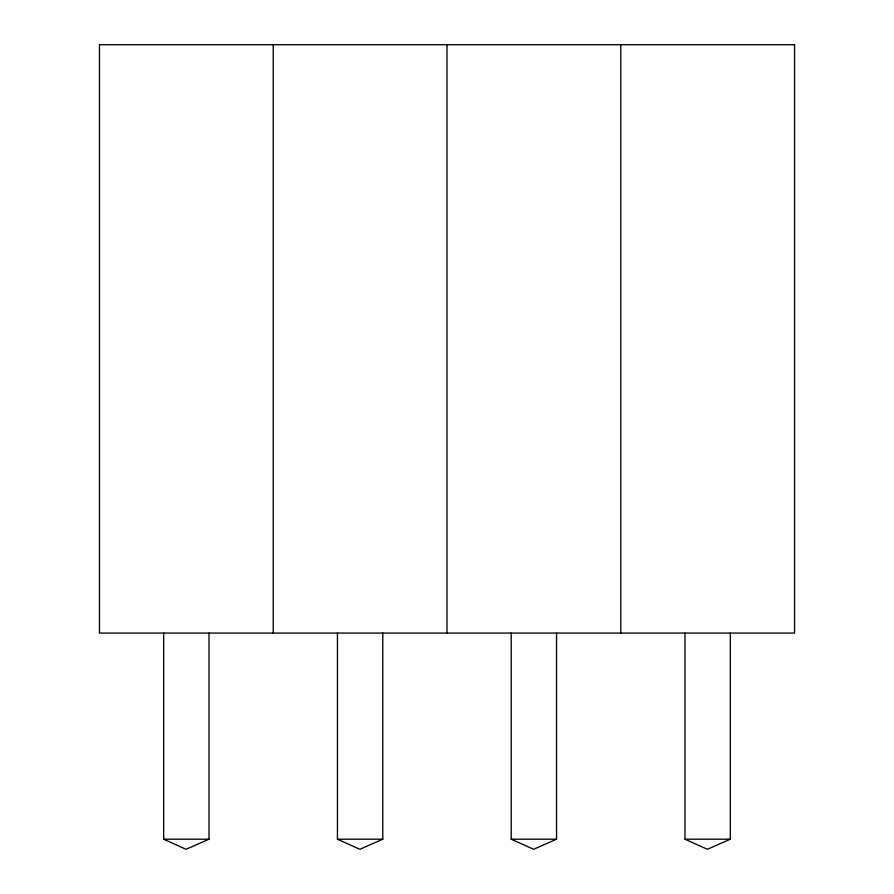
<?xml version="1.0" encoding="UTF-8"?>
<svg xmlns="http://www.w3.org/2000/svg" width="894" height="894" viewBox="0 0 894 894"><rect width="100%" height="100%" fill="white"/><g stroke="black" fill="none" stroke-linecap="round" stroke-linejoin="round"><path stroke-width="1.34" d="M209.017 633.075L209.017 839.198L186.075 849.3L163.669 839.198L163.669 633.075M382.788 633.075L382.788 839.198L359.846 849.3L337.44 839.198L337.44 633.075M556.56 633.075L556.56 839.198L533.629 849.3L511.212 839.198L511.212 633.075M730.331 633.075L730.331 839.198L707.4 849.3L684.983 839.198L684.983 633.075M163.669 839.198L209.017 839.198M337.44 839.198L382.788 839.198M511.212 839.198L556.56 839.198M684.983 839.198L730.331 839.198M620.771 44.7L620.771 633.075M447 44.7L447 633.075M273.229 44.7L273.229 633.075M794.554 44.7L99.446 44.7L99.446 633.075L794.554 633.075L794.554 44.7"/></g></svg>
